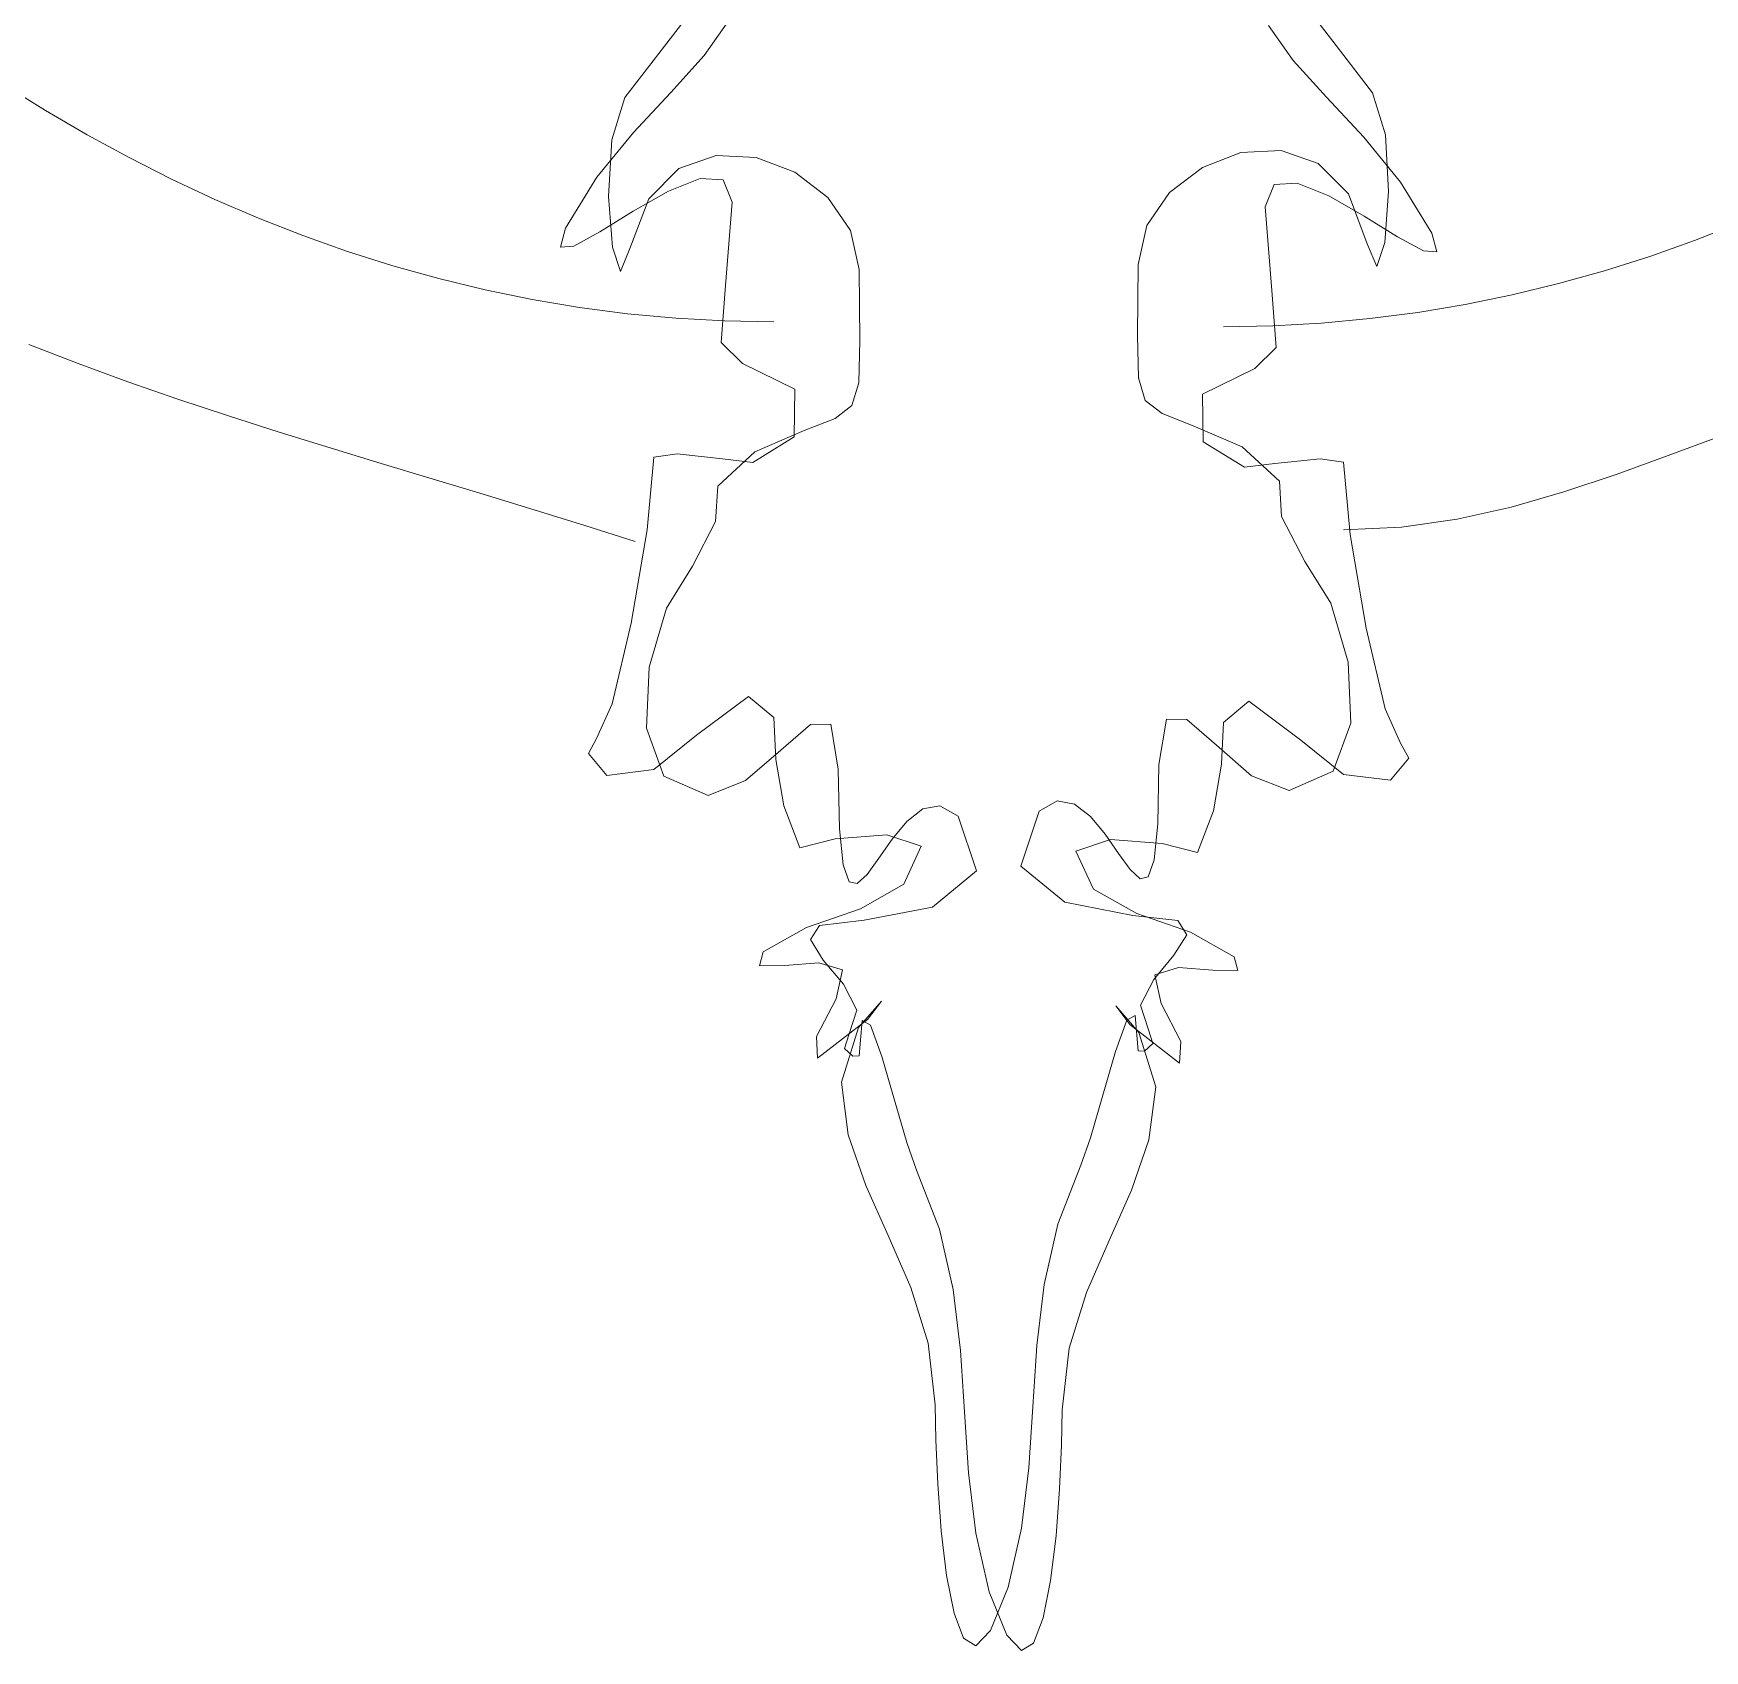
# Model space of a CAD drawing. Header units: centimetres. Extents: x 134057 to 145613, y 5028 to 39996.
# Drawn here: x 135547.1 to 135598.1, y 12549.7 to 12599.1 of the extents above; entities that cross this region are included whole.
import ezdxf

# ---------------------------------------------------------------- set-up
doc = ezdxf.new("R2010")
doc.units = ezdxf.units.CM
doc.layers.add('TEXT', color=3, linetype='Continuous', lineweight=20)

msp = doc.modelspace()

# ---------------------------------------------------------------- linework, layer by layer
at = {"layer": 'TEXT', "color": 2, "linetype": 'Continuous', "lineweight": 9}
for p, q in [((135567.435, 12600.147), (135566.324, 12598.696)), ((135567.435, 12600.147), (135566.324, 12598.696)), ((135585.613, 12600.296), (135586.724, 12598.846)), ((135585.613, 12600.296), (135586.724, 12598.846)), ((135567.529, 12598.408), (135568.285, 12599.478)), ((135567.529, 12598.408), (135568.285, 12599.478)), ((135585.519, 12598.259), (135584.764, 12599.328)), ((135585.519, 12598.259), (135584.764, 12599.328)), ((135566.324, 12598.696), (135565.11, 12597.126)), ((135566.324, 12598.696), (135565.11, 12597.126)), ((135586.724, 12598.846), (135587.939, 12597.276)), ((135586.724, 12598.846), (135587.939, 12597.276)), ((135566.513, 12597.287), (135567.529, 12598.408)), ((135566.513, 12597.287), (135567.529, 12598.408)), ((135586.535, 12597.137), (135585.519, 12598.259)), ((135586.535, 12597.137), (135585.519, 12598.259)), ((135546.182, 12597.512), (135547.426, 12596.734)), ((135546.182, 12597.512), (135547.426, 12596.734)), ((135565.11, 12597.126), (135564.714, 12595.838)), ((135565.11, 12597.126), (135564.714, 12595.838)), ((135565.375, 12596.066), (135566.513, 12597.287)), ((135565.375, 12596.066), (135566.513, 12597.287)), ((135587.673, 12595.916), (135586.535, 12597.137)), ((135587.673, 12595.916), (135586.535, 12597.137)), ((135587.939, 12597.276), (135588.334, 12595.987)), ((135587.939, 12597.276), (135588.334, 12595.987)), ((135547.426, 12596.734), (135548.689, 12595.995)), ((135547.426, 12596.734), (135548.689, 12595.995)), ((135548.689, 12595.995), (135549.971, 12595.295)), ((135548.689, 12595.995), (135549.971, 12595.295)), ((135564.257, 12594.7), (135565.375, 12596.066)), ((135564.257, 12594.7), (135565.375, 12596.066)), ((135588.792, 12594.55), (135587.673, 12595.916)), ((135588.792, 12594.55), (135587.673, 12595.916)), ((135588.334, 12595.987), (135588.432, 12594.256)), ((135588.334, 12595.987), (135588.432, 12594.256)), ((135564.714, 12595.838), (135564.616, 12594.107)), ((135564.714, 12595.838), (135564.616, 12594.107)), ((135583.924, 12595.447), (135582.746, 12594.997)), ((135583.924, 12595.447), (135582.746, 12594.997)), ((135585.147, 12595.51), (135583.924, 12595.447)), ((135585.147, 12595.51), (135583.924, 12595.447)), ((135586.284, 12595.114), (135585.147, 12595.51)), ((135586.284, 12595.114), (135585.147, 12595.51)), ((135549.971, 12595.295), (135551.271, 12594.636)), ((135549.971, 12595.295), (135551.271, 12594.636)), ((135565.843, 12594.04), (135566.764, 12594.965)), ((135565.843, 12594.04), (135566.764, 12594.965)), ((135566.764, 12594.965), (135567.901, 12595.36)), ((135566.764, 12594.965), (135567.901, 12595.36)), ((135567.901, 12595.36), (135569.124, 12595.298)), ((135567.901, 12595.36), (135569.124, 12595.298)), ((135569.124, 12595.298), (135570.302, 12594.847)), ((135569.124, 12595.298), (135570.302, 12594.847)), ((135582.746, 12594.997), (135581.743, 12594.23)), ((135582.746, 12594.997), (135581.743, 12594.23)), ((135587.205, 12594.19), (135586.284, 12595.114)), ((135587.205, 12594.19), (135586.284, 12595.114)), ((135551.271, 12594.636), (135552.588, 12594.019)), ((135551.271, 12594.636), (135552.588, 12594.019)), ((135563.296, 12593.142), (135564.257, 12594.7)), ((135563.296, 12593.142), (135564.257, 12594.7)), ((135567.41, 12594.662), (135566.439, 12594.272)), ((135567.41, 12594.662), (135566.439, 12594.272)), ((135568.113, 12594.62), (135567.41, 12594.662)), ((135568.113, 12594.62), (135567.41, 12594.662)), ((135568.384, 12593.937), (135568.113, 12594.62)), ((135568.384, 12593.937), (135568.113, 12594.62)), ((135570.302, 12594.847), (135571.305, 12594.08)), ((135570.302, 12594.847), (135571.305, 12594.08)), ((135584.665, 12593.787), (135584.935, 12594.47)), ((135584.665, 12593.787), (135584.935, 12594.47)), ((135584.935, 12594.47), (135585.638, 12594.513)), ((135584.935, 12594.47), (135585.638, 12594.513)), ((135585.638, 12594.513), (135586.61, 12594.123)), ((135585.638, 12594.513), (135586.61, 12594.123)), ((135589.752, 12592.992), (135588.792, 12594.55)), ((135589.752, 12592.992), (135588.792, 12594.55)), ((135552.588, 12594.019), (135553.924, 12593.445)), ((135552.588, 12594.019), (135553.924, 12593.445)), ((135564.616, 12594.107), (135564.732, 12592.559)), ((135564.616, 12594.107), (135564.732, 12592.559)), ((135565.268, 12592.515), (135565.843, 12594.04)), ((135565.268, 12592.515), (135565.843, 12594.04)), ((135566.439, 12594.272), (135565.363, 12593.659)), ((135566.439, 12594.272), (135565.363, 12593.659)), ((135568.183, 12591.387), (135568.384, 12593.937)), ((135568.183, 12591.387), (135568.384, 12593.937)), ((135571.305, 12594.08), (135572.002, 12593.068)), ((135571.305, 12594.08), (135572.002, 12593.068)), ((135581.743, 12594.23), (135581.046, 12593.217)), ((135581.743, 12594.23), (135581.046, 12593.217)), ((135586.61, 12594.123), (135587.685, 12593.509)), ((135586.61, 12594.123), (135587.685, 12593.509)), ((135587.78, 12592.665), (135587.205, 12594.19)), ((135587.78, 12592.665), (135587.205, 12594.19)), ((135588.432, 12594.256), (135588.316, 12592.708)), ((135588.432, 12594.256), (135588.316, 12592.708)), ((135553.924, 12593.445), (135555.276, 12592.914)), ((135553.924, 12593.445), (135555.276, 12592.914)), ((135565.363, 12593.659), (135564.347, 12593.03)), ((135565.363, 12593.659), (135564.347, 12593.03)), ((135584.865, 12591.238), (135584.665, 12593.787)), ((135584.865, 12591.238), (135584.665, 12593.787)), ((135587.685, 12593.509), (135588.701, 12592.881)), ((135587.685, 12593.509), (135588.701, 12592.881)), ((135555.276, 12592.914), (135556.645, 12592.429)), ((135555.276, 12592.914), (135556.645, 12592.429)), ((135563.15, 12592.563), (135563.296, 12593.142)), ((135563.15, 12592.563), (135563.296, 12593.142)), ((135564.347, 12593.03), (135563.554, 12592.596)), ((135564.347, 12593.03), (135563.554, 12592.596)), ((135572.002, 12593.068), (135572.264, 12591.879)), ((135572.002, 12593.068), (135572.264, 12591.879)), ((135581.046, 12593.217), (135580.784, 12592.029)), ((135581.046, 12593.217), (135580.784, 12592.029)), ((135588.701, 12592.881), (135589.494, 12592.446)), ((135588.701, 12592.881), (135589.494, 12592.446)), ((135589.899, 12592.414), (135589.752, 12592.992)), ((135589.899, 12592.414), (135589.752, 12592.992)), ((135599.124, 12593.295), (135597.772, 12592.765)), ((135599.124, 12593.295), (135597.772, 12592.765)), ((135556.645, 12592.429), (135558.03, 12591.99)), ((135556.645, 12592.429), (135558.03, 12591.99)), ((135563.554, 12592.596), (135563.15, 12592.563)), ((135563.554, 12592.596), (135563.15, 12592.563)), ((135564.732, 12592.559), (135564.977, 12591.82)), ((135564.732, 12592.559), (135564.977, 12591.82)), ((135564.977, 12591.82), (135565.268, 12592.515)), ((135564.977, 12591.82), (135565.268, 12592.515)), ((135588.071, 12591.969), (135587.78, 12592.665)), ((135588.071, 12591.969), (135587.78, 12592.665)), ((135588.316, 12592.708), (135588.071, 12591.969)), ((135588.316, 12592.708), (135588.071, 12591.969)), ((135589.494, 12592.446), (135589.899, 12592.414)), ((135589.494, 12592.446), (135589.899, 12592.414)), ((135597.772, 12592.765), (135596.403, 12592.279)), ((135597.772, 12592.765), (135596.403, 12592.279)), ((135558.03, 12591.99), (135559.432, 12591.599)), ((135558.03, 12591.99), (135559.432, 12591.599)), ((135572.264, 12591.879), (135572.282, 12589.712)), ((135572.264, 12591.879), (135572.282, 12589.712)), ((135580.784, 12592.029), (135580.766, 12589.862)), ((135580.784, 12592.029), (135580.766, 12589.862)), ((135595.018, 12591.841), (135593.617, 12591.449)), ((135595.018, 12591.841), (135593.617, 12591.449)), ((135596.403, 12592.279), (135595.018, 12591.841)), ((135596.403, 12592.279), (135595.018, 12591.841)), ((135559.432, 12591.599), (135560.848, 12591.256)), ((135559.432, 12591.599), (135560.848, 12591.256)), ((135568.054, 12589.65), (135568.183, 12591.387)), ((135568.054, 12589.65), (135568.183, 12591.387)), ((135593.617, 12591.449), (135592.2, 12591.106)), ((135593.617, 12591.449), (135592.2, 12591.106)), ((135560.848, 12591.256), (135562.28, 12590.962)), ((135560.848, 12591.256), (135562.28, 12590.962)), ((135562.28, 12590.962), (135563.727, 12590.72)), ((135562.28, 12590.962), (135563.727, 12590.72)), ((135584.994, 12589.501), (135584.865, 12591.238)), ((135584.994, 12589.501), (135584.865, 12591.238)), ((135590.768, 12590.813), (135589.321, 12590.57)), ((135590.768, 12590.813), (135589.321, 12590.57)), ((135592.2, 12591.106), (135590.768, 12590.813)), ((135592.2, 12591.106), (135590.768, 12590.813)), ((135563.727, 12590.72), (135565.189, 12590.529)), ((135563.727, 12590.72), (135565.189, 12590.529)), ((135565.189, 12590.529), (135566.664, 12590.392)), ((135565.189, 12590.529), (135566.664, 12590.392)), ((135566.664, 12590.392), (135568.153, 12590.308)), ((135566.664, 12590.392), (135568.153, 12590.308)), ((135568.153, 12590.308), (135569.655, 12590.28)), ((135568.153, 12590.308), (135569.655, 12590.28)), ((135587.86, 12590.38), (135586.384, 12590.242)), ((135587.86, 12590.38), (135586.384, 12590.242)), ((135589.321, 12590.57), (135587.86, 12590.38)), ((135589.321, 12590.57), (135587.86, 12590.38)), ((135580.766, 12589.862), (135580.796, 12588.573)), ((135580.766, 12589.862), (135580.796, 12588.573)), ((135584.895, 12590.159), (135583.393, 12590.131)), ((135584.895, 12590.159), (135583.393, 12590.131)), ((135586.384, 12590.242), (135584.895, 12590.159)), ((135586.384, 12590.242), (135584.895, 12590.159)), ((135548.415, 12589.007), (135546.911, 12589.588)), ((135568.702, 12589.008), (135568.054, 12589.65)), ((135568.702, 12589.008), (135568.054, 12589.65)), ((135572.282, 12589.712), (135572.252, 12588.423)), ((135572.282, 12589.712), (135572.252, 12588.423)), ((135584.347, 12588.859), (135584.994, 12589.501)), ((135584.347, 12588.859), (135584.994, 12589.501)), ((135549.933, 12588.453), (135548.415, 12589.007)), ((135570.303, 12588.225), (135568.702, 12589.008)), ((135570.303, 12588.225), (135568.702, 12589.008)), ((135582.745, 12588.076), (135584.347, 12588.859)), ((135582.745, 12588.076), (135584.347, 12588.859)), ((135551.464, 12587.922), (135549.933, 12588.453)), ((135570.28, 12586.771), (135570.303, 12588.225)), ((135570.28, 12586.771), (135570.303, 12588.225)), ((135572.252, 12588.423), (135572.045, 12587.726)), ((135572.252, 12588.423), (135572.045, 12587.726)), ((135580.796, 12588.573), (135581.003, 12587.876)), ((135580.796, 12588.573), (135581.003, 12587.876)), ((135553.006, 12587.411), (135551.464, 12587.922)), ((135572.045, 12587.726), (135571.534, 12587.334)), ((135572.045, 12587.726), (135571.534, 12587.334)), ((135581.003, 12587.876), (135581.515, 12587.483)), ((135581.003, 12587.876), (135581.515, 12587.483)), ((135582.769, 12586.621), (135582.745, 12588.076)), ((135582.769, 12586.621), (135582.745, 12588.076)), ((135554.555, 12586.916), (135553.006, 12587.411)), ((135571.534, 12587.334), (135570.589, 12586.959)), ((135571.534, 12587.334), (135570.589, 12586.959)), ((135581.515, 12587.483), (135582.459, 12587.109)), ((135581.515, 12587.483), (135582.459, 12587.109)), ((135556.11, 12586.432), (135554.555, 12586.916)), ((135569.02, 12585.988), (135570.28, 12586.771)), ((135569.02, 12585.988), (135570.28, 12586.771)), ((135570.589, 12586.959), (135569.084, 12586.315)), ((135570.589, 12586.959), (135569.084, 12586.315)), ((135582.459, 12587.109), (135583.964, 12586.465)), ((135582.459, 12587.109), (135583.964, 12586.465)), ((135598.56, 12586.789), (135596.962, 12586.197)), ((135557.669, 12585.957), (135556.11, 12586.432)), ((135565.999, 12586.147), (135566.711, 12586.247)), ((135565.999, 12586.147), (135566.711, 12586.247)), ((135566.711, 12586.247), (135568.095, 12586.1)), ((135566.711, 12586.247), (135568.095, 12586.1)), ((135569.084, 12586.315), (135567.954, 12585.267)), ((135569.084, 12586.315), (135567.954, 12585.267)), ((135584.029, 12585.838), (135582.769, 12586.621)), ((135584.029, 12585.838), (135582.769, 12586.621)), ((135583.964, 12586.465), (135585.095, 12585.417)), ((135583.964, 12586.465), (135585.095, 12585.417)), ((135596.962, 12586.197), (135595.376, 12585.619)), ((135559.228, 12585.486), (135557.669, 12585.957)), ((135565.793, 12583.933), (135565.999, 12586.147)), ((135565.793, 12583.933), (135565.999, 12586.147)), ((135568.095, 12586.1), (135569.02, 12585.988)), ((135568.095, 12586.1), (135569.02, 12585.988)), ((135584.953, 12585.95), (135584.029, 12585.838)), ((135584.953, 12585.95), (135584.029, 12585.838)), ((135586.337, 12586.097), (135584.953, 12585.95)), ((135586.337, 12586.097), (135584.953, 12585.95)), ((135587.049, 12585.997), (135586.337, 12586.097)), ((135587.049, 12585.997), (135586.337, 12586.097)), ((135587.255, 12583.784), (135587.049, 12585.997)), ((135587.255, 12583.784), (135587.049, 12585.997)), ((135560.786, 12585.015), (135559.228, 12585.486)), ((135567.954, 12585.267), (135567.883, 12584.183)), ((135567.954, 12585.267), (135567.883, 12584.183)), ((135585.095, 12585.417), (135585.165, 12584.333)), ((135585.095, 12585.417), (135585.165, 12584.333)), ((135595.376, 12585.619), (135593.785, 12585.085)), ((135562.34, 12584.542), (135560.786, 12585.015)), ((135593.785, 12585.085), (135592.173, 12584.621)), ((135563.888, 12584.061), (135562.34, 12584.542)), ((135567.883, 12584.183), (135567.176, 12582.817)), ((135567.883, 12584.183), (135567.176, 12582.817)), ((135585.165, 12584.333), (135585.872, 12582.967)), ((135585.165, 12584.333), (135585.872, 12582.967)), ((135590.524, 12584.256), (135588.821, 12584.016)), ((135592.173, 12584.621), (135590.524, 12584.256)), ((135565.427, 12583.57), (135563.888, 12584.061)), ((135565.303, 12581.079), (135565.793, 12583.933)), ((135565.303, 12581.079), (135565.793, 12583.933)), ((135588.821, 12584.016), (135587.049, 12583.93)), ((135587.745, 12580.929), (135587.255, 12583.784)), ((135587.745, 12580.929), (135587.255, 12583.784)), ((135567.176, 12582.817), (135566.386, 12581.54)), ((135567.176, 12582.817), (135566.386, 12581.54)), ((135585.872, 12582.967), (135586.662, 12581.69)), ((135585.872, 12582.967), (135586.662, 12581.69)), ((135586.662, 12581.69), (135587.192, 12579.887)), ((135586.662, 12581.69), (135587.192, 12579.887)), ((135564.725, 12578.612), (135565.303, 12581.079)), ((135564.725, 12578.612), (135565.303, 12581.079)), ((135566.386, 12581.54), (135565.856, 12579.737)), ((135566.386, 12581.54), (135565.856, 12579.737)), ((135588.324, 12578.463), (135587.745, 12580.929)), ((135588.324, 12578.463), (135587.745, 12580.929)), ((135565.856, 12579.737), (135565.768, 12577.872)), ((135565.856, 12579.737), (135565.768, 12577.872)), ((135587.192, 12579.887), (135587.28, 12578.022)), ((135587.192, 12579.887), (135587.28, 12578.022)), ((135564.25, 12577.562), (135564.725, 12578.612)), ((135564.25, 12577.562), (135564.725, 12578.612)), ((135568.884, 12578.845), (135567.3, 12577.656)), ((135568.884, 12578.845), (135567.3, 12577.656)), ((135569.655, 12578.198), (135568.884, 12578.845)), ((135569.655, 12578.198), (135568.884, 12578.845)), ((135583.393, 12578.048), (135584.164, 12578.696)), ((135583.393, 12578.048), (135584.164, 12578.696)), ((135584.164, 12578.696), (135585.748, 12577.506)), ((135584.164, 12578.696), (135585.748, 12577.506)), ((135569.72, 12576.92), (135569.655, 12578.198)), ((135569.72, 12576.92), (135569.655, 12578.198)), ((135581.65, 12578.149), (135581.42, 12576.767)), ((135581.65, 12578.149), (135581.42, 12576.767)), ((135582.27, 12578.135), (135581.65, 12578.149)), ((135582.27, 12578.135), (135581.65, 12578.149)), ((135583.172, 12577.35), (135582.27, 12578.135)), ((135583.172, 12577.35), (135582.27, 12578.135)), ((135583.328, 12576.77), (135583.393, 12578.048)), ((135583.328, 12576.77), (135583.393, 12578.048)), ((135587.28, 12578.022), (135586.742, 12576.562)), ((135587.28, 12578.022), (135586.742, 12576.562)), ((135588.798, 12577.412), (135588.324, 12578.463)), ((135588.798, 12577.412), (135588.324, 12578.463)), ((135563.997, 12577.102), (135564.25, 12577.562)), ((135563.997, 12577.102), (135564.25, 12577.562)), ((135565.768, 12577.872), (135566.306, 12576.412)), ((135565.768, 12577.872), (135566.306, 12576.412)), ((135567.3, 12577.656), (135565.999, 12576.608)), ((135567.3, 12577.656), (135565.999, 12576.608)), ((135569.876, 12577.201), (135570.778, 12577.986)), ((135569.876, 12577.201), (135570.778, 12577.986)), ((135570.778, 12577.986), (135571.398, 12578)), ((135570.778, 12577.986), (135571.398, 12578)), ((135571.398, 12578), (135571.628, 12576.617)), ((135571.398, 12578), (135571.628, 12576.617)), ((135585.748, 12577.506), (135587.049, 12576.458)), ((135585.748, 12577.506), (135587.049, 12576.458)), ((135564.556, 12576.431), (135563.997, 12577.102)), ((135564.556, 12576.431), (135563.997, 12577.102)), ((135568.799, 12576.271), (135569.876, 12577.201)), ((135568.799, 12576.271), (135569.876, 12577.201)), ((135584.249, 12576.421), (135583.172, 12577.35)), ((135584.249, 12576.421), (135583.172, 12577.35)), ((135589.051, 12576.953), (135588.798, 12577.412)), ((135589.051, 12576.953), (135588.798, 12577.412)), ((135565.999, 12576.608), (135564.556, 12576.431)), ((135565.999, 12576.608), (135564.556, 12576.431)), ((135569.962, 12575.501), (135569.72, 12576.92)), ((135569.962, 12575.501), (135569.72, 12576.92)), ((135571.628, 12576.617), (135571.666, 12574.803)), ((135571.628, 12576.617), (135571.666, 12574.803)), ((135581.42, 12576.767), (135581.382, 12574.952)), ((135581.42, 12576.767), (135581.382, 12574.952)), ((135583.086, 12575.351), (135583.328, 12576.77)), ((135583.086, 12575.351), (135583.328, 12576.77)), ((135586.742, 12576.562), (135585.395, 12575.972)), ((135586.742, 12576.562), (135585.395, 12575.972)), ((135588.492, 12576.281), (135589.051, 12576.953)), ((135588.492, 12576.281), (135589.051, 12576.953)), ((135566.306, 12576.412), (135567.653, 12575.822)), ((135566.306, 12576.412), (135567.653, 12575.822)), ((135567.653, 12575.822), (135568.799, 12576.271)), ((135567.653, 12575.822), (135568.799, 12576.271)), ((135585.395, 12575.972), (135584.249, 12576.421)), ((135585.395, 12575.972), (135584.249, 12576.421)), ((135587.049, 12576.458), (135588.492, 12576.281)), ((135587.049, 12576.458), (135588.492, 12576.281)), ((135570.45, 12574.223), (135569.962, 12575.501)), ((135570.45, 12574.223), (135569.962, 12575.501)), ((135574.211, 12575.408), (135574.733, 12575.503)), ((135574.211, 12575.408), (135574.733, 12575.503)), ((135574.733, 12575.503), (135575.284, 12575.186)), ((135574.733, 12575.503), (135575.284, 12575.186)), ((135578.315, 12575.652), (135577.764, 12575.336)), ((135578.315, 12575.652), (135577.764, 12575.336)), ((135578.837, 12575.557), (135578.315, 12575.652)), ((135578.837, 12575.557), (135578.315, 12575.652)), ((135579.326, 12575.176), (135578.837, 12575.557)), ((135579.326, 12575.176), (135578.837, 12575.557)), ((135573.273, 12574.482), (135573.722, 12575.026)), ((135573.273, 12574.482), (135573.722, 12575.026)), ((135573.722, 12575.026), (135574.211, 12575.408)), ((135573.722, 12575.026), (135574.211, 12575.408)), ((135575.284, 12575.186), (135575.85, 12573.514)), ((135575.284, 12575.186), (135575.85, 12573.514)), ((135577.764, 12575.336), (135577.198, 12573.664)), ((135577.764, 12575.336), (135577.198, 12573.664)), ((135579.776, 12574.632), (135579.326, 12575.176)), ((135579.776, 12574.632), (135579.326, 12575.176)), ((135581.382, 12574.952), (135581.269, 12573.849)), ((135581.382, 12574.952), (135581.269, 12573.849)), ((135582.598, 12574.073), (135583.086, 12575.351)), ((135582.598, 12574.073), (135583.086, 12575.351)), ((135571.528, 12574.496), (135570.45, 12574.223)), ((135571.528, 12574.496), (135570.45, 12574.223)), ((135573.113, 12574.62), (135571.528, 12574.496)), ((135573.113, 12574.62), (135571.528, 12574.496)), ((135571.666, 12574.803), (135571.779, 12573.699)), ((135571.666, 12574.803), (135571.779, 12573.699)), ((135572.866, 12573.902), (135573.273, 12574.482)), ((135572.866, 12573.902), (135573.273, 12574.482)), ((135574.162, 12574.268), (135573.113, 12574.62)), ((135574.162, 12574.268), (135573.113, 12574.62)), ((135578.886, 12574.118), (135579.935, 12574.471)), ((135578.886, 12574.118), (135579.935, 12574.471)), ((135580.182, 12574.051), (135579.776, 12574.632)), ((135580.182, 12574.051), (135579.776, 12574.632)), ((135579.935, 12574.471), (135581.52, 12574.347)), ((135579.935, 12574.471), (135581.52, 12574.347)), ((135573.63, 12573.11), (135574.162, 12574.268)), ((135573.63, 12573.11), (135574.162, 12574.268)), ((135579.418, 12572.96), (135578.886, 12574.118)), ((135579.418, 12572.96), (135578.886, 12574.118)), ((135580.539, 12573.558), (135580.182, 12574.051)), ((135580.539, 12573.558), (135580.182, 12574.051)), ((135581.52, 12574.347), (135582.598, 12574.073)), ((135581.52, 12574.347), (135582.598, 12574.073)), ((135571.779, 12573.699), (135571.96, 12573.182)), ((135571.779, 12573.699), (135571.96, 12573.182)), ((135572.509, 12573.408), (135572.866, 12573.902)), ((135572.509, 12573.408), (135572.866, 12573.902)), ((135575.85, 12573.514), (135574.507, 12572.407)), ((135575.85, 12573.514), (135574.507, 12572.407)), ((135577.198, 12573.664), (135578.541, 12572.557)), ((135577.198, 12573.664), (135578.541, 12572.557)), ((135580.843, 12573.276), (135580.539, 12573.558)), ((135580.843, 12573.276), (135580.539, 12573.558)), ((135581.269, 12573.849), (135581.088, 12573.332)), ((135581.269, 12573.849), (135581.088, 12573.332)), ((135571.96, 12573.182), (135572.205, 12573.127)), ((135571.96, 12573.182), (135572.205, 12573.127)), ((135572.205, 12573.127), (135572.509, 12573.408)), ((135572.205, 12573.127), (135572.509, 12573.408)), ((135572.305, 12572.362), (135573.63, 12573.11)), ((135572.305, 12572.362), (135573.63, 12573.11)), ((135580.743, 12572.213), (135579.418, 12572.96)), ((135580.743, 12572.213), (135579.418, 12572.96)), ((135581.088, 12573.332), (135580.843, 12573.276)), ((135581.088, 12573.332), (135580.843, 12573.276)), ((135574.507, 12572.407), (135572.423, 12572.006)), ((135574.507, 12572.407), (135572.423, 12572.006)), ((135578.541, 12572.557), (135580.625, 12572.156)), ((135578.541, 12572.557), (135580.625, 12572.156)), ((135570.662, 12571.791), (135572.305, 12572.362)), ((135570.662, 12571.791), (135572.305, 12572.362)), ((135572.423, 12572.006), (135571.051, 12571.847)), ((135572.423, 12572.006), (135571.051, 12571.847)), ((135580.625, 12572.156), (135581.997, 12571.996)), ((135580.625, 12572.156), (135581.997, 12571.996)), ((135582.386, 12571.641), (135580.743, 12572.213)), ((135582.386, 12571.641), (135580.743, 12572.213)), ((135581.997, 12571.996), (135582.268, 12571.567)), ((135581.997, 12571.996), (135582.268, 12571.567)), ((135569.338, 12571.043), (135570.662, 12571.791)), ((135569.338, 12571.043), (135570.662, 12571.791)), ((135571.051, 12571.847), (135570.78, 12571.418)), ((135571.051, 12571.847), (135570.78, 12571.418)), ((135570.78, 12571.418), (135571.171, 12570.794)), ((135570.78, 12571.418), (135571.171, 12570.794)), ((135582.268, 12571.567), (135581.877, 12570.944)), ((135582.268, 12571.567), (135581.877, 12570.944)), ((135583.711, 12570.894), (135582.386, 12571.641)), ((135583.711, 12570.894), (135582.386, 12571.641)), ((135569.218, 12570.62), (135569.338, 12571.043)), ((135569.218, 12570.62), (135569.338, 12571.043)), ((135581.877, 12570.944), (135581.261, 12570.201)), ((135581.877, 12570.944), (135581.261, 12570.201)), ((135583.83, 12570.47), (135583.711, 12570.894)), ((135583.83, 12570.47), (135583.711, 12570.894)), ((135569.984, 12570.631), (135569.218, 12570.62)), ((135569.984, 12570.631), (135569.218, 12570.62)), ((135571.032, 12570.711), (135569.984, 12570.631)), ((135571.032, 12570.711), (135569.984, 12570.631)), ((135571.759, 12570.494), (135571.032, 12570.711)), ((135571.759, 12570.494), (135571.032, 12570.711)), ((135571.171, 12570.794), (135571.787, 12570.052)), ((135571.171, 12570.794), (135571.787, 12570.052)), ((135571.563, 12569.612), (135571.759, 12570.494)), ((135571.563, 12569.612), (135571.759, 12570.494)), ((135581.289, 12570.344), (135582.016, 12570.562)), ((135581.289, 12570.344), (135582.016, 12570.562)), ((135582.016, 12570.562), (135583.065, 12570.482)), ((135582.016, 12570.562), (135583.065, 12570.482)), ((135583.065, 12570.482), (135583.83, 12570.47)), ((135583.065, 12570.482), (135583.83, 12570.47)), ((135571.787, 12570.052), (135572.191, 12569.265)), ((135571.787, 12570.052), (135572.191, 12569.265)), ((135581.261, 12570.201), (135580.857, 12569.414)), ((135581.261, 12570.201), (135580.857, 12569.414)), ((135581.485, 12569.463), (135581.289, 12570.344)), ((135581.485, 12569.463), (135581.289, 12570.344)), ((135570.963, 12568.458), (135571.563, 12569.612)), ((135570.963, 12568.458), (135571.563, 12569.612)), ((135572.246, 12568.729), (135572.947, 12569.542)), ((135572.246, 12568.729), (135572.947, 12569.542)), ((135572.947, 12569.542), (135572.517, 12568.977)), ((135572.947, 12569.542), (135572.517, 12568.977)), ((135580.802, 12568.58), (135580.101, 12569.392)), ((135580.101, 12569.392), (135580.531, 12568.827)), ((135580.802, 12568.58), (135580.101, 12569.392)), ((135580.101, 12569.392), (135580.531, 12568.827)), ((135580.857, 12569.414), (135581.102, 12568.659)), ((135580.857, 12569.414), (135581.102, 12568.659)), ((135582.085, 12568.309), (135581.485, 12569.463)), ((135582.085, 12568.309), (135581.485, 12569.463)), ((135572.517, 12568.977), (135570.998, 12567.799)), ((135572.517, 12568.977), (135570.998, 12567.799)), ((135572.191, 12569.265), (135571.946, 12568.509)), ((135572.191, 12569.265), (135571.946, 12568.509)), ((135572.264, 12567.873), (135572.36, 12568.95)), ((135572.264, 12567.873), (135572.36, 12568.95)), ((135572.36, 12568.95), (135572.611, 12568.803)), ((135572.36, 12568.95), (135572.611, 12568.803)), ((135580.437, 12568.953), (135580.089, 12568.003)), ((135580.437, 12568.953), (135580.089, 12568.003)), ((135580.688, 12569.099), (135580.437, 12568.953)), ((135580.688, 12569.099), (135580.437, 12568.953)), ((135580.784, 12568.023), (135580.688, 12569.099)), ((135580.784, 12568.023), (135580.688, 12569.099)), ((135570.998, 12567.799), (135570.963, 12568.458)), ((135570.998, 12567.799), (135570.963, 12568.458)), ((135571.722, 12567.069), (135572.246, 12568.729)), ((135571.722, 12567.069), (135572.246, 12568.729)), ((135571.946, 12568.509), (135571.816, 12568.097)), ((135571.946, 12568.509), (135571.816, 12568.097)), ((135572.611, 12568.803), (135572.959, 12567.853)), ((135572.611, 12568.803), (135572.959, 12567.853)), ((135580.531, 12568.827), (135582.05, 12567.649)), ((135580.531, 12568.827), (135582.05, 12567.649)), ((135581.326, 12566.919), (135580.802, 12568.58)), ((135581.326, 12566.919), (135580.802, 12568.58)), ((135581.102, 12568.659), (135581.232, 12568.246)), ((135581.102, 12568.659), (135581.232, 12568.246)), ((135571.816, 12568.097), (135572.075, 12567.861)), ((135571.816, 12568.097), (135572.075, 12567.861)), ((135572.075, 12567.861), (135572.264, 12567.873)), ((135572.075, 12567.861), (135572.264, 12567.873)), ((135572.959, 12567.853), (135573.347, 12566.519)), ((135572.959, 12567.853), (135573.347, 12566.519)), ((135580.089, 12568.003), (135579.701, 12566.668)), ((135580.089, 12568.003), (135579.701, 12566.668)), ((135580.973, 12568.011), (135580.784, 12568.023)), ((135580.973, 12568.011), (135580.784, 12568.023)), ((135581.232, 12568.246), (135580.973, 12568.011)), ((135581.232, 12568.246), (135580.973, 12568.011)), ((135582.05, 12567.649), (135582.085, 12568.309)), ((135582.05, 12567.649), (135582.085, 12568.309)), ((135571.934, 12565.455), (135571.722, 12567.069)), ((135571.934, 12565.455), (135571.722, 12567.069)), ((135581.114, 12565.306), (135581.326, 12566.919)), ((135581.114, 12565.306), (135581.326, 12566.919)), ((135573.347, 12566.519), (135573.717, 12565.219)), ((135573.347, 12566.519), (135573.717, 12565.219)), ((135579.701, 12566.668), (135579.331, 12565.369)), ((135579.701, 12566.668), (135579.331, 12565.369)), ((135572.464, 12563.913), (135571.934, 12565.455)), ((135572.464, 12563.913), (135571.934, 12565.455)), ((135579.331, 12565.369), (135579.036, 12564.525)), ((135579.331, 12565.369), (135579.036, 12564.525)), ((135580.584, 12563.763), (135581.114, 12565.306)), ((135580.584, 12563.763), (135581.114, 12565.306)), ((135573.717, 12565.219), (135574.013, 12564.375)), ((135573.717, 12565.219), (135574.013, 12564.375)), ((135574.013, 12564.375), (135574.72, 12562.577)), ((135574.013, 12564.375), (135574.72, 12562.577)), ((135579.036, 12564.525), (135578.328, 12562.727)), ((135579.036, 12564.525), (135578.328, 12562.727)), ((135573.153, 12562.379), (135572.464, 12563.913)), ((135573.153, 12562.379), (135572.464, 12563.913)), ((135579.895, 12562.229), (135580.584, 12563.763)), ((135579.895, 12562.229), (135580.584, 12563.763)), ((135578.328, 12562.727), (135577.913, 12560.887)), ((135578.328, 12562.727), (135577.913, 12560.887)), ((135573.842, 12560.792), (135573.153, 12562.379)), ((135573.842, 12560.792), (135573.153, 12562.379)), ((135574.72, 12562.577), (135575.135, 12560.738)), ((135574.72, 12562.577), (135575.135, 12560.738)), ((135579.206, 12560.642), (135579.895, 12562.229)), ((135579.206, 12560.642), (135579.895, 12562.229)), ((135574.372, 12559.09), (135573.842, 12560.792)), ((135574.372, 12559.09), (135573.842, 12560.792)), ((135575.135, 12560.738), (135575.356, 12558.873)), ((135575.135, 12560.738), (135575.356, 12558.873)), ((135577.913, 12560.887), (135577.692, 12559.023)), ((135577.913, 12560.887), (135577.692, 12559.023)), ((135578.676, 12558.94), (135579.206, 12560.642)), ((135578.676, 12558.94), (135579.206, 12560.642)), ((135574.584, 12557.212), (135574.372, 12559.09)), ((135574.584, 12557.212), (135574.372, 12559.09)), ((135575.356, 12558.873), (135575.479, 12557)), ((135575.356, 12558.873), (135575.479, 12557)), ((135577.692, 12559.023), (135577.569, 12557.15)), ((135577.692, 12559.023), (135577.569, 12557.15)), ((135578.464, 12557.062), (135578.676, 12558.94)), ((135578.464, 12557.062), (135578.676, 12558.94)), ((135574.603, 12556.131), (135574.584, 12557.212)), ((135574.603, 12556.131), (135574.584, 12557.212)), ((135577.569, 12557.15), (135577.446, 12555.285)), ((135577.569, 12557.15), (135577.446, 12555.285)), ((135575.479, 12557), (135575.602, 12555.135)), ((135575.479, 12557), (135575.602, 12555.135)), ((135578.445, 12555.981), (135578.464, 12557.062)), ((135578.445, 12555.981), (135578.464, 12557.062)), ((135574.663, 12554.797), (135574.603, 12556.131)), ((135574.663, 12554.797), (135574.603, 12556.131)), ((135578.385, 12554.647), (135578.445, 12555.981)), ((135578.385, 12554.647), (135578.445, 12555.981)), ((135575.602, 12555.135), (135575.823, 12553.296)), ((135575.602, 12555.135), (135575.823, 12553.296)), ((135577.446, 12555.285), (135577.225, 12553.445)), ((135577.446, 12555.285), (135577.225, 12553.445)), ((135574.772, 12553.367), (135574.663, 12554.797)), ((135574.772, 12553.367), (135574.663, 12554.797)), ((135578.276, 12553.217), (135578.385, 12554.647)), ((135578.276, 12553.217), (135578.385, 12554.647)), ((135574.936, 12551.999), (135574.772, 12553.367)), ((135574.936, 12551.999), (135574.772, 12553.367)), ((135575.823, 12553.296), (135576.238, 12551.498)), ((135575.823, 12553.296), (135576.238, 12551.498)), ((135577.225, 12553.445), (135576.81, 12551.647)), ((135577.225, 12553.445), (135576.81, 12551.647)), ((135578.112, 12551.85), (135578.276, 12553.217)), ((135578.112, 12551.85), (135578.276, 12553.217)), ((135575.162, 12550.853), (135574.936, 12551.999)), ((135575.162, 12550.853), (135574.936, 12551.999)), ((135576.238, 12551.498), (135576.775, 12550.176)), ((135576.238, 12551.498), (135576.775, 12550.176)), ((135576.81, 12551.647), (135576.273, 12550.325)), ((135576.81, 12551.647), (135576.273, 12550.325)), ((135577.886, 12550.704), (135578.112, 12551.85)), ((135577.886, 12550.704), (135578.112, 12551.85)), ((135575.455, 12550.087), (135575.162, 12550.853)), ((135575.455, 12550.087), (135575.162, 12550.853)), ((135577.593, 12549.937), (135577.886, 12550.704)), ((135577.593, 12549.937), (135577.886, 12550.704)), ((135575.824, 12549.858), (135575.455, 12550.087)), ((135575.824, 12549.858), (135575.455, 12550.087)), ((135576.273, 12550.325), (135575.824, 12549.858)), ((135576.273, 12550.325), (135575.824, 12549.858)), ((135576.775, 12550.176), (135577.225, 12549.708)), ((135576.775, 12550.176), (135577.225, 12549.708)), ((135577.225, 12549.708), (135577.593, 12549.937)), ((135577.225, 12549.708), (135577.593, 12549.937))]:
    msp.add_line(p, q, dxfattribs=at)

doc.saveas('drawing.dxf')
